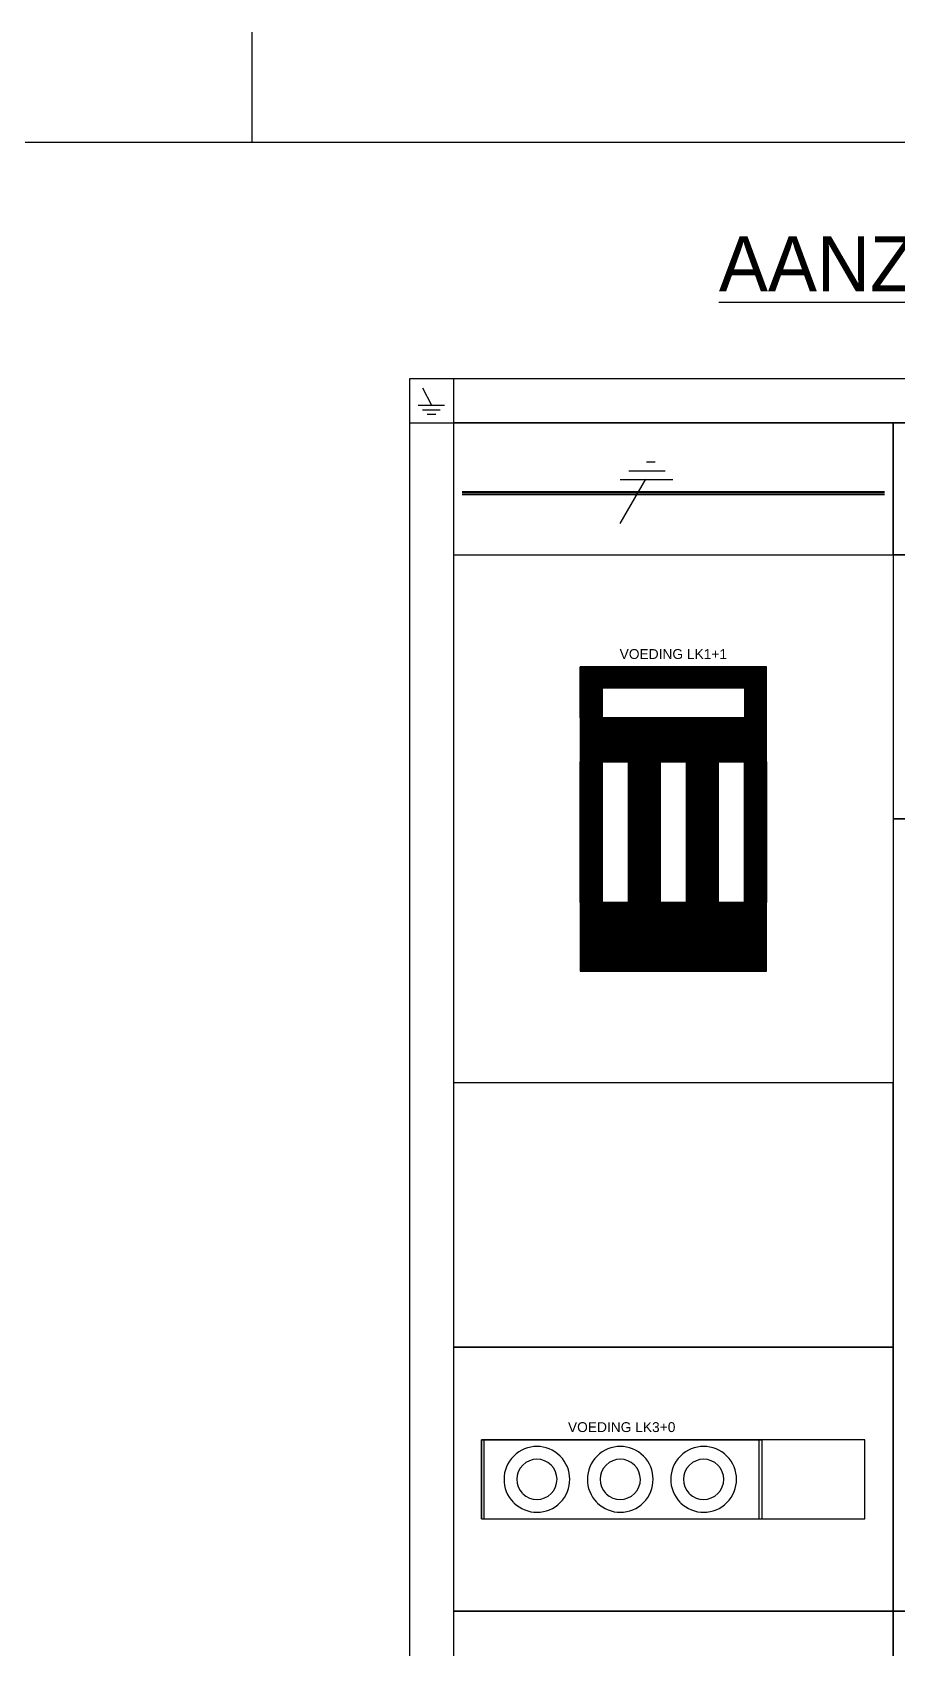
# Model space of a CAD drawing. Header units: millimetres. Extents: x 0 to 420, y 0 to 297.
# Drawn here: x 210 to 288.7, y 150.1 to 297 of the extents above; entities that cross this region are included whole.
import ezdxf
from ezdxf.enums import TextEntityAlignment as Align

# ---------------------------------------------------------------- set-up
doc = ezdxf.new("R2010")
doc.units = ezdxf.units.MM
for name, color, linetype in [('00kad018', 1, 'CONTINUOUS'), ('00kad070', 5, 'CONTINUOUS'), ('BL$2----_KADER', 7, 'CONTINUOUS'), ('KAST AANZICHT', 1, 'CONTINUOUS'), ('Kast-aanzicht', 1, 'CONTINUOUS')]:
    doc.layers.add(name, color=color, linetype=linetype)
doc.styles.add('BURO-050', font='BUROFONT.shx', dxfattribs={"height": 5})
doc.styles.add('NOOTER', font='arial.ttf')

# ---------------------------------------------------------------- blocks, each defined once
blk = doc.blocks.new('a3-windesheim-hor')
at = {"layer": '00kad018', "color": 1}
blk.add_line((230, 287), (230, 297), dxfattribs=at)
at = {"layer": '00kad070', "color": 5}
blk.add_line((410, 287), (20, 287), dxfattribs=at)

msp = doc.modelspace()

# ---------------------------------------------------------------- linework, layer by layer
at = {"layer": 'KAST AANZICHT', "color": 1, "linetype": 'Continuous'}
for p, q in [((372.29, 265.5), (244.29, 265.5)), ((244.29, 265.5), (244.29, 89.5)), ((245.49, 264.7), (246.29, 263.1)), ((248.29, 265.5), (248.29, 89.5)), ((245.09, 263.1), (247.49, 263.1)), ((245.49, 262.7), (247.09, 262.7)), ((245.89, 262.3), (246.69, 262.3)), ((244.29, 261.5), (372.29, 261.5)), ((264.24, 257.15), (267.54, 257.15)), ((265.84, 257.95), (266.64, 257.95)), ((263.44, 252.35), (265.78, 256.38)), ((263.44, 256.35), (268.24, 256.35)), ((287.49, 255.23), (249.09, 255.23)), ((287.49, 255.12), (249.09, 255.12)), ((287.49, 254.96), (249.09, 254.96))]:
    msp.add_line(p, q, dxfattribs=at)
at = {"layer": 'KAST AANZICHT', "linetype": 'Continuous'}
for p, q in [((261.81, 239.34), (259.81, 239.34)), ((261.81, 239.26), (259.81, 239.26)), ((261.81, 239.18), (259.81, 239.18)), ((261.81, 239.1), (259.81, 239.1)), ((261.81, 239.02), (259.81, 239.02)), ((261.81, 238.94), (259.81, 238.94)), ((261.81, 238.86), (259.81, 238.86)), ((261.81, 238.78), (259.81, 238.78)), ((261.81, 238.7), (259.81, 238.7)), ((261.81, 238.62), (259.81, 238.62)), ((261.81, 238.54), (259.81, 238.54)), ((261.81, 238.46), (259.81, 238.46)), ((261.81, 238.38), (259.81, 238.38)), ((261.81, 238.3), (259.81, 238.3)), ((261.81, 238.22), (259.81, 238.22)), ((261.81, 238.14), (259.81, 238.14)), ((261.81, 238.06), (259.81, 238.06)), ((274.77, 239.34), (261.81, 239.34)), ((274.77, 239.26), (261.81, 239.26)), ((274.77, 239.18), (261.81, 239.18)), ((274.77, 239.1), (261.81, 239.1)), ((274.77, 239.02), (261.81, 239.02)), ((274.77, 238.94), (261.81, 238.94)), ((274.77, 238.86), (261.81, 238.86)), ((274.77, 238.78), (261.81, 238.78)), ((274.77, 238.7), (261.81, 238.7)), ((274.77, 238.62), (261.81, 238.62)), ((274.77, 238.54), (261.81, 238.54)), ((274.77, 238.46), (261.81, 238.46)), ((274.77, 238.38), (261.81, 238.38)), ((274.77, 238.3), (261.81, 238.3)), ((274.77, 238.22), (261.81, 238.22)), ((274.77, 238.14), (261.81, 238.14)), ((274.77, 238.06), (261.81, 238.06)), ((274.77, 239.34), (274.77, 237.42)), ((276.77, 239.26), (274.77, 239.26)), ((276.77, 239.18), (274.77, 239.18)), ((276.77, 239.1), (274.77, 239.1)), ((276.77, 239.02), (274.77, 239.02)), ((276.77, 238.94), (274.77, 238.94)), ((276.77, 238.86), (274.77, 238.86)), ((276.77, 238.78), (274.77, 238.78)), ((276.77, 238.7), (274.77, 238.7)), ((276.77, 238.62), (274.77, 238.62)), ((276.77, 238.54), (274.77, 238.54)), ((276.77, 238.46), (274.77, 238.46)), ((276.77, 238.38), (274.77, 238.38)), ((276.77, 238.3), (274.77, 238.3)), ((276.77, 238.22), (274.77, 238.22)), ((276.77, 238.14), (274.77, 238.14)), ((276.77, 238.06), (274.77, 238.06)), ((261.81, 237.98), (259.81, 237.98)), ((261.81, 237.9), (259.81, 237.9)), ((261.81, 237.82), (259.81, 237.82)), ((261.81, 237.74), (259.81, 237.74)), ((261.81, 237.66), (259.81, 237.66)), ((261.81, 237.58), (259.81, 237.58)), ((261.81, 237.5), (259.81, 237.5)), ((261.81, 237.42), (259.81, 237.42)), ((261.81, 237.34), (259.81, 237.34)), ((261.81, 237.26), (259.81, 237.26)), ((261.81, 237.18), (259.81, 237.18)), ((261.81, 237.1), (259.81, 237.1)), ((261.81, 237.02), (259.81, 237.02)), ((261.81, 236.94), (259.81, 236.94)), ((261.81, 236.86), (259.81, 236.86)), ((261.81, 236.78), (259.81, 236.78)), ((261.81, 236.7), (259.81, 236.7)), ((261.81, 236.62), (259.81, 236.62)), ((274.77, 237.98), (261.81, 237.98)), ((274.77, 237.9), (261.81, 237.9)), ((274.77, 237.82), (261.81, 237.82)), ((274.77, 237.74), (261.81, 237.74)), ((274.77, 237.66), (261.81, 237.66)), ((274.77, 237.58), (261.81, 237.58)), ((274.77, 237.5), (261.81, 237.5)), ((276.77, 237.98), (274.77, 237.98)), ((276.77, 237.9), (274.77, 237.9)), ((276.77, 237.82), (274.77, 237.82)), ((276.77, 237.74), (274.77, 237.74)), ((276.77, 237.66), (274.77, 237.66)), ((276.77, 237.58), (274.77, 237.58)), ((276.77, 237.5), (274.77, 237.5)), ((276.77, 237.42), (274.77, 237.42)), ((276.77, 237.34), (274.77, 237.34)), ((276.77, 237.26), (274.77, 237.26)), ((276.77, 237.18), (274.77, 237.18)), ((276.77, 237.1), (274.77, 237.1)), ((276.77, 237.02), (274.77, 237.02)), ((276.77, 236.94), (274.77, 236.94)), ((276.77, 236.86), (274.77, 236.86)), ((276.77, 236.78), (274.77, 236.78)), ((276.77, 236.7), (274.77, 236.7)), ((276.77, 236.62), (274.77, 236.62)), ((276.77, 236.54), (274.77, 236.54)), ((261.81, 236.54), (259.81, 236.54)), ((261.81, 236.46), (259.81, 236.46)), ((261.81, 236.38), (259.81, 236.38)), ((261.81, 236.3), (259.81, 236.3)), ((261.81, 236.22), (259.81, 236.22)), ((261.81, 236.14), (259.81, 236.14)), ((261.81, 236.06), (259.81, 236.06)), ((261.81, 235.98), (259.81, 235.98)), ((261.81, 235.9), (259.81, 235.9)), ((261.81, 235.82), (259.81, 235.82)), ((261.81, 235.74), (259.81, 235.74)), ((261.81, 235.66), (259.81, 235.66)), ((261.81, 235.58), (259.81, 235.58)), ((261.81, 235.5), (259.81, 235.5)), ((261.81, 235.42), (259.81, 235.42)), ((261.81, 235.34), (259.81, 235.34)), ((261.81, 235.26), (259.81, 235.26)), ((261.81, 235.18), (259.81, 235.18)), ((261.81, 235.1), (259.81, 235.1)), ((276.77, 236.46), (274.77, 236.46)), ((276.77, 236.38), (274.77, 236.38)), ((276.77, 236.3), (274.77, 236.3)), ((276.77, 236.22), (274.77, 236.22)), ((276.77, 236.14), (274.77, 236.14)), ((276.77, 236.06), (274.77, 236.06)), ((276.77, 235.98), (274.77, 235.98)), ((276.77, 235.9), (274.77, 235.9)), ((276.77, 235.82), (274.77, 235.82)), ((276.77, 235.74), (274.77, 235.74)), ((276.77, 235.66), (274.77, 235.66)), ((276.77, 235.58), (274.77, 235.58)), ((276.77, 235.5), (274.77, 235.5)), ((276.77, 235.42), (274.77, 235.42)), ((276.77, 235.34), (274.77, 235.34)), ((276.77, 235.26), (274.77, 235.26)), ((276.77, 235.18), (274.77, 235.18)), ((276.77, 235.1), (274.77, 235.1)), ((261.81, 235.02), (259.81, 235.02)), ((261.81, 234.94), (259.81, 234.94)), ((261.81, 234.86), (259.81, 234.86)), ((261.81, 234.78), (259.81, 234.78)), ((276.77, 234.62), (259.81, 234.62)), ((276.77, 234.54), (259.81, 234.54)), ((276.77, 234.46), (259.81, 234.46)), ((276.77, 234.38), (259.81, 234.38)), ((276.77, 234.3), (259.81, 234.3)), ((276.77, 234.22), (259.81, 234.22)), ((276.77, 234.14), (259.81, 234.14)), ((276.77, 234.06), (259.81, 234.06)), ((276.77, 233.98), (259.81, 233.98)), ((276.77, 233.9), (259.81, 233.9)), ((276.77, 233.82), (259.81, 233.82)), ((276.77, 233.74), (259.81, 233.74)), ((276.77, 233.66), (259.81, 233.66)), ((276.77, 235.02), (274.77, 235.02)), ((276.77, 234.94), (274.77, 234.94)), ((276.77, 234.86), (274.77, 234.86)), ((276.77, 234.78), (274.77, 234.78)), ((276.77, 234.7), (274.77, 234.7)), ((276.77, 234.7), (274.77, 234.7)), ((276.77, 230.7), (276.77, 234.7)), ((276.77, 233.58), (259.81, 233.58)), ((276.77, 233.5), (259.81, 233.5)), ((276.77, 233.42), (259.81, 233.42)), ((276.77, 233.34), (259.81, 233.34)), ((276.77, 233.26), (259.81, 233.26)), ((276.77, 233.18), (259.81, 233.18)), ((276.77, 233.1), (259.81, 233.1)), ((276.77, 233.02), (259.81, 233.02)), ((276.77, 232.94), (259.81, 232.94)), ((276.77, 232.86), (259.81, 232.86)), ((276.77, 232.78), (259.81, 232.78)), ((276.77, 232.7), (259.81, 232.7)), ((276.77, 232.62), (259.81, 232.62)), ((276.77, 232.54), (259.81, 232.54)), ((276.77, 232.46), (259.81, 232.46)), ((276.77, 232.38), (259.81, 232.38)), ((276.77, 232.3), (259.81, 232.3)), ((276.77, 232.22), (259.81, 232.22)), ((276.77, 232.14), (259.81, 232.14)), ((276.77, 232.06), (259.81, 232.06)), ((276.77, 231.98), (259.81, 231.98)), ((276.77, 231.9), (259.81, 231.9)), ((276.77, 231.82), (259.81, 231.82)), ((276.77, 231.74), (259.81, 231.74)), ((276.77, 231.66), (259.81, 231.66)), ((276.77, 231.58), (259.81, 231.58)), ((276.77, 231.5), (259.81, 231.5)), ((276.77, 231.42), (259.81, 231.42)), ((276.77, 231.34), (259.81, 231.34)), ((276.77, 231.26), (259.81, 231.26)), ((276.77, 231.18), (259.81, 231.18)), ((276.77, 231.1), (259.81, 231.1)), ((276.77, 231.02), (259.81, 231.02)), ((276.77, 230.94), (259.81, 230.94)), ((276.77, 230.86), (259.81, 230.86)), ((276.77, 230.78), (259.81, 230.78)), ((276.77, 230.7), (259.81, 230.7)), ((261.81, 230.7), (259.81, 230.7)), ((261.81, 217.9), (261.81, 230.7)), ((267.09, 230.7), (264.21, 230.7)), ((264.21, 230.7), (267.09, 230.7)), ((267.09, 217.9), (267.09, 230.7)), ((267.09, 230.7), (276.77, 230.7)), ((269.49, 230.7), (269.49, 217.9)), ((272.37, 230.7), (269.49, 230.7)), ((274.77, 230.7), (274.77, 217.9)), ((276.77, 230.7), (274.77, 230.7)), ((261.81, 230.62), (259.81, 230.62)), ((261.81, 230.54), (259.81, 230.54)), ((261.81, 230.46), (259.81, 230.46)), ((261.81, 230.38), (259.81, 230.38)), ((261.81, 230.3), (259.81, 230.3)), ((261.81, 230.22), (259.81, 230.22)), ((261.81, 230.14), (259.81, 230.14)), ((261.81, 230.06), (259.81, 230.06)), ((261.81, 229.98), (259.81, 229.98)), ((261.81, 229.9), (259.81, 229.9)), ((261.81, 229.82), (259.81, 229.82)), ((261.81, 229.74), (259.81, 229.74)), ((261.81, 229.66), (259.81, 229.66)), ((261.81, 229.58), (259.81, 229.58)), ((261.81, 229.5), (259.81, 229.5)), ((261.81, 229.42), (259.81, 229.42)), ((261.81, 229.34), (259.81, 229.34)), ((261.81, 229.26), (259.81, 229.26)), ((267.09, 230.62), (264.21, 230.62)), ((267.09, 230.54), (264.21, 230.54)), ((267.09, 230.46), (264.21, 230.46)), ((267.09, 230.38), (264.21, 230.38)), ((267.09, 230.3), (264.21, 230.3)), ((267.09, 230.22), (264.21, 230.22)), ((267.09, 230.14), (264.21, 230.14)), ((267.09, 230.06), (264.21, 230.06)), ((267.09, 229.98), (264.21, 229.98)), ((267.09, 229.9), (264.21, 229.9)), ((267.09, 229.82), (264.21, 229.82)), ((267.09, 229.74), (264.21, 229.74)), ((267.09, 229.66), (264.21, 229.66)), ((267.09, 229.58), (264.21, 229.58)), ((267.09, 229.5), (264.21, 229.5)), ((267.09, 229.42), (264.21, 229.42)), ((267.09, 229.34), (264.21, 229.34)), ((267.09, 229.26), (264.21, 229.26)), ((272.37, 230.62), (269.49, 230.62)), ((272.37, 230.54), (269.49, 230.54)), ((272.37, 230.46), (269.49, 230.46)), ((272.37, 230.38), (269.49, 230.38)), ((272.37, 230.3), (269.49, 230.3)), ((272.37, 230.22), (269.49, 230.22)), ((272.37, 230.14), (269.49, 230.14)), ((272.37, 230.06), (269.49, 230.06)), ((272.37, 229.98), (269.49, 229.98)), ((272.37, 229.9), (269.49, 229.9)), ((272.37, 229.82), (269.49, 229.82)), ((272.37, 229.74), (269.49, 229.74)), ((272.37, 229.66), (269.49, 229.66)), ((272.37, 229.58), (269.49, 229.58)), ((272.37, 229.5), (269.49, 229.5)), ((272.37, 229.42), (269.49, 229.42)), ((272.37, 229.34), (269.49, 229.34)), ((272.37, 229.26), (269.49, 229.26)), ((276.77, 230.62), (274.77, 230.62)), ((276.77, 230.54), (274.77, 230.54)), ((276.77, 230.46), (274.77, 230.46)), ((276.77, 230.38), (274.77, 230.38)), ((276.77, 230.3), (274.77, 230.3)), ((276.77, 230.22), (274.77, 230.22)), ((276.77, 230.14), (274.77, 230.14)), ((276.77, 230.06), (274.77, 230.06)), ((276.77, 229.98), (274.77, 229.98)), ((276.77, 229.9), (274.77, 229.9)), ((276.77, 229.82), (274.77, 229.82)), ((276.77, 229.74), (274.77, 229.74)), ((276.77, 229.66), (274.77, 229.66)), ((276.77, 229.58), (274.77, 229.58)), ((276.77, 229.5), (274.77, 229.5)), ((276.77, 229.42), (274.77, 229.42)), ((276.77, 229.34), (274.77, 229.34)), ((276.77, 229.26), (274.77, 229.26)), ((261.81, 229.18), (259.81, 229.18)), ((261.81, 229.1), (259.81, 229.1)), ((261.81, 229.02), (259.81, 229.02)), ((261.81, 228.94), (259.81, 228.94)), ((261.81, 228.86), (259.81, 228.86)), ((261.81, 228.78), (259.81, 228.78)), ((261.81, 228.7), (259.81, 228.7)), ((261.81, 228.62), (259.81, 228.62)), ((261.81, 228.54), (259.81, 228.54)), ((261.81, 228.46), (259.81, 228.46)), ((261.81, 228.38), (259.81, 228.38)), ((261.81, 228.3), (259.81, 228.3)), ((261.81, 228.22), (259.81, 228.22)), ((261.81, 228.14), (259.81, 228.14)), ((261.81, 228.06), (259.81, 228.06)), ((261.81, 227.98), (259.81, 227.98)), ((261.81, 227.9), (259.81, 227.9)), ((261.81, 227.82), (259.81, 227.82)), ((261.81, 227.74), (259.81, 227.74)), ((267.09, 229.18), (264.21, 229.18)), ((267.09, 229.1), (264.21, 229.1)), ((267.09, 229.02), (264.21, 229.02)), ((267.09, 228.94), (264.21, 228.94)), ((267.09, 228.86), (264.21, 228.86)), ((267.09, 228.78), (264.21, 228.78)), ((267.09, 228.7), (264.21, 228.7)), ((267.09, 228.62), (264.21, 228.62)), ((267.09, 228.54), (264.21, 228.54)), ((267.09, 228.46), (264.21, 228.46)), ((267.09, 228.38), (264.21, 228.38)), ((267.09, 228.3), (264.21, 228.3)), ((267.09, 228.22), (264.21, 228.22)), ((267.09, 228.14), (264.21, 228.14)), ((267.09, 228.06), (264.21, 228.06)), ((267.09, 227.98), (264.21, 227.98)), ((267.09, 227.9), (264.21, 227.9)), ((267.09, 227.82), (264.21, 227.82)), ((267.09, 227.74), (264.21, 227.74)), ((272.37, 229.18), (269.49, 229.18)), ((272.37, 229.1), (269.49, 229.1)), ((272.37, 229.02), (269.49, 229.02)), ((272.37, 228.94), (269.49, 228.94)), ((272.37, 228.86), (269.49, 228.86)), ((272.37, 228.78), (269.49, 228.78)), ((272.37, 228.7), (269.49, 228.7)), ((272.37, 228.62), (269.49, 228.62)), ((272.37, 228.54), (269.49, 228.54)), ((272.37, 228.46), (269.49, 228.46)), ((272.37, 228.38), (269.49, 228.38)), ((272.37, 228.3), (269.49, 228.3)), ((272.37, 228.22), (269.49, 228.22)), ((272.37, 228.14), (269.49, 228.14)), ((272.37, 228.06), (269.49, 228.06)), ((272.37, 227.98), (269.49, 227.98)), ((272.37, 227.9), (269.49, 227.9)), ((272.37, 227.82), (269.49, 227.82)), ((272.37, 227.74), (269.49, 227.74)), ((276.77, 229.18), (274.77, 229.18)), ((276.77, 229.1), (274.77, 229.1)), ((276.77, 229.02), (274.77, 229.02)), ((276.77, 228.94), (274.77, 228.94)), ((276.77, 228.86), (274.77, 228.86)), ((276.77, 228.78), (274.77, 228.78)), ((276.77, 228.7), (274.77, 228.7)), ((276.77, 228.62), (274.77, 228.62)), ((276.77, 228.54), (274.77, 228.54)), ((276.77, 228.46), (274.77, 228.46)), ((276.77, 228.38), (274.77, 228.38)), ((276.77, 228.3), (274.77, 228.3)), ((276.77, 228.22), (274.77, 228.22)), ((276.77, 228.14), (274.77, 228.14)), ((276.77, 228.06), (274.77, 228.06)), ((276.77, 227.98), (274.77, 227.98)), ((276.77, 227.9), (274.77, 227.9)), ((276.77, 227.82), (274.77, 227.82)), ((276.77, 227.74), (274.77, 227.74)), ((261.81, 227.66), (259.81, 227.66)), ((261.81, 227.58), (259.81, 227.58)), ((261.81, 227.5), (259.81, 227.5)), ((261.81, 227.42), (259.81, 227.42)), ((261.81, 227.34), (259.81, 227.34)), ((261.81, 227.26), (259.81, 227.26)), ((261.81, 227.18), (259.81, 227.18)), ((261.81, 227.1), (259.81, 227.1)), ((261.81, 227.02), (259.81, 227.02)), ((261.81, 226.94), (259.81, 226.94)), ((261.81, 226.86), (259.81, 226.86)), ((261.81, 226.78), (259.81, 226.78)), ((261.81, 226.7), (259.81, 226.7)), ((261.81, 226.62), (259.81, 226.62)), ((261.81, 226.54), (259.81, 226.54)), ((261.81, 226.46), (259.81, 226.46)), ((261.81, 226.38), (259.81, 226.38)), ((261.81, 226.3), (259.81, 226.3)), ((267.09, 227.66), (264.21, 227.66)), ((267.09, 227.58), (264.21, 227.58)), ((267.09, 227.5), (264.21, 227.5)), ((267.09, 227.42), (264.21, 227.42)), ((267.09, 227.34), (264.21, 227.34)), ((267.09, 227.26), (264.21, 227.26)), ((267.09, 227.18), (264.21, 227.18)), ((267.09, 227.1), (264.21, 227.1)), ((267.09, 227.02), (264.21, 227.02)), ((267.09, 226.94), (264.21, 226.94)), ((267.09, 226.86), (264.21, 226.86)), ((267.09, 226.78), (264.21, 226.78)), ((267.09, 226.7), (264.21, 226.7)), ((267.09, 226.62), (264.21, 226.62)), ((267.09, 226.54), (264.21, 226.54)), ((267.09, 226.46), (264.21, 226.46)), ((267.09, 226.38), (264.21, 226.38)), ((267.09, 226.3), (264.21, 226.3)), ((272.37, 227.66), (269.49, 227.66)), ((272.37, 227.58), (269.49, 227.58)), ((272.37, 227.5), (269.49, 227.5)), ((272.37, 227.42), (269.49, 227.42)), ((272.37, 227.34), (269.49, 227.34)), ((272.37, 227.26), (269.49, 227.26)), ((272.37, 227.18), (269.49, 227.18)), ((272.37, 227.1), (269.49, 227.1)), ((272.37, 227.02), (269.49, 227.02)), ((272.37, 226.94), (269.49, 226.94)), ((272.37, 226.86), (269.49, 226.86)), ((272.37, 226.78), (269.49, 226.78)), ((272.37, 226.7), (269.49, 226.7)), ((272.37, 226.62), (269.49, 226.62)), ((272.37, 226.54), (269.49, 226.54)), ((272.37, 226.46), (269.49, 226.46)), ((272.37, 226.38), (269.49, 226.38)), ((272.37, 226.3), (269.49, 226.3)), ((276.77, 227.66), (274.77, 227.66)), ((276.77, 227.58), (274.77, 227.58)), ((276.77, 227.5), (274.77, 227.5)), ((276.77, 227.42), (274.77, 227.42)), ((276.77, 227.34), (274.77, 227.34)), ((276.77, 227.26), (274.77, 227.26)), ((276.77, 227.18), (274.77, 227.18)), ((276.77, 227.1), (274.77, 227.1)), ((276.77, 227.02), (274.77, 227.02)), ((276.77, 226.94), (274.77, 226.94)), ((276.77, 226.86), (274.77, 226.86)), ((276.77, 226.78), (274.77, 226.78)), ((276.77, 226.7), (274.77, 226.7)), ((276.77, 226.62), (274.77, 226.62)), ((276.77, 226.54), (274.77, 226.54)), ((276.77, 226.46), (274.77, 226.46)), ((276.77, 226.38), (274.77, 226.38)), ((276.77, 226.3), (274.77, 226.3)), ((261.81, 226.22), (259.81, 226.22)), ((261.81, 226.14), (259.81, 226.14)), ((261.81, 226.06), (259.81, 226.06)), ((261.81, 225.98), (259.81, 225.98)), ((261.81, 225.9), (259.81, 225.9)), ((261.81, 225.82), (259.81, 225.82)), ((261.81, 225.74), (259.81, 225.74)), ((261.81, 225.66), (259.81, 225.66)), ((261.81, 225.58), (259.81, 225.58)), ((261.81, 225.5), (259.81, 225.5)), ((261.81, 225.42), (259.81, 225.42)), ((261.81, 225.34), (259.81, 225.34)), ((261.81, 225.26), (259.81, 225.26)), ((261.81, 225.18), (259.81, 225.18)), ((261.81, 225.1), (259.81, 225.1)), ((261.81, 225.02), (259.81, 225.02)), ((261.81, 224.94), (259.81, 224.94)), ((261.81, 224.86), (259.81, 224.86)), ((267.09, 226.22), (264.21, 226.22)), ((267.09, 226.14), (264.21, 226.14)), ((267.09, 226.06), (264.21, 226.06)), ((267.09, 225.98), (264.21, 225.98)), ((267.09, 225.9), (264.21, 225.9)), ((267.09, 225.82), (264.21, 225.82)), ((267.09, 225.74), (264.21, 225.74)), ((267.09, 225.66), (264.21, 225.66)), ((267.09, 225.58), (264.21, 225.58)), ((267.09, 225.5), (264.21, 225.5)), ((267.09, 225.42), (264.21, 225.42)), ((267.09, 225.34), (264.21, 225.34)), ((267.09, 225.26), (264.21, 225.26)), ((267.09, 225.18), (264.21, 225.18)), ((267.09, 225.1), (264.21, 225.1)), ((267.09, 225.02), (264.21, 225.02)), ((267.09, 224.94), (264.21, 224.94)), ((267.09, 224.86), (264.21, 224.86)), ((272.37, 226.22), (269.49, 226.22)), ((272.37, 226.14), (269.49, 226.14)), ((272.37, 226.06), (269.49, 226.06)), ((272.37, 225.98), (269.49, 225.98)), ((272.37, 225.9), (269.49, 225.9)), ((272.37, 225.82), (269.49, 225.82)), ((272.37, 225.74), (269.49, 225.74)), ((272.37, 225.66), (269.49, 225.66)), ((272.37, 225.58), (269.49, 225.58)), ((272.37, 225.5), (269.49, 225.5)), ((272.37, 225.42), (269.49, 225.42)), ((272.37, 225.34), (269.49, 225.34)), ((272.37, 225.26), (269.49, 225.26)), ((272.37, 225.18), (269.49, 225.18)), ((272.37, 225.1), (269.49, 225.1)), ((272.37, 225.02), (269.49, 225.02)), ((272.37, 224.94), (269.49, 224.94)), ((272.37, 224.86), (269.49, 224.86)), ((276.77, 226.22), (274.77, 226.22)), ((276.77, 226.14), (274.77, 226.14)), ((276.77, 226.06), (274.77, 226.06)), ((276.77, 225.98), (274.77, 225.98)), ((276.77, 225.9), (274.77, 225.9)), ((276.77, 225.82), (274.77, 225.82)), ((276.77, 225.74), (274.77, 225.74)), ((276.77, 225.66), (274.77, 225.66)), ((276.77, 225.58), (274.77, 225.58)), ((276.77, 225.5), (274.77, 225.5)), ((276.77, 225.42), (274.77, 225.42)), ((276.77, 225.34), (274.77, 225.34)), ((276.77, 225.26), (274.77, 225.26)), ((276.77, 225.18), (274.77, 225.18)), ((276.77, 225.1), (274.77, 225.1)), ((276.77, 225.02), (274.77, 225.02)), ((276.77, 224.94), (274.77, 224.94)), ((276.77, 224.86), (274.77, 224.86)), ((261.81, 224.78), (259.81, 224.78)), ((261.81, 224.7), (259.81, 224.7)), ((261.81, 224.62), (259.81, 224.62)), ((261.81, 224.54), (259.81, 224.54)), ((261.81, 224.46), (259.81, 224.46)), ((261.81, 224.38), (259.81, 224.38)), ((261.81, 224.3), (259.81, 224.3)), ((261.81, 224.22), (259.81, 224.22)), ((261.81, 224.14), (259.81, 224.14)), ((261.81, 224.06), (259.81, 224.06)), ((261.81, 223.98), (259.81, 223.98)), ((261.81, 223.9), (259.81, 223.9)), ((261.81, 223.82), (259.81, 223.82)), ((261.81, 223.74), (259.81, 223.74)), ((261.81, 223.66), (259.81, 223.66)), ((261.81, 223.58), (259.81, 223.58)), ((261.81, 223.5), (259.81, 223.5)), ((261.81, 223.42), (259.81, 223.42)), ((261.81, 223.34), (259.81, 223.34)), ((267.09, 224.78), (264.21, 224.78)), ((267.09, 224.7), (264.21, 224.7)), ((267.09, 224.62), (264.21, 224.62)), ((267.09, 224.54), (264.21, 224.54)), ((267.09, 224.46), (264.21, 224.46)), ((267.09, 224.38), (264.21, 224.38)), ((267.09, 224.3), (264.21, 224.3)), ((267.09, 224.22), (264.21, 224.22)), ((267.09, 224.14), (264.21, 224.14)), ((267.09, 224.06), (264.21, 224.06)), ((267.09, 223.98), (264.21, 223.98)), ((267.09, 223.9), (264.21, 223.9)), ((267.09, 223.82), (264.21, 223.82)), ((267.09, 223.74), (264.21, 223.74)), ((267.09, 223.66), (264.21, 223.66)), ((267.09, 223.58), (264.21, 223.58)), ((267.09, 223.5), (264.21, 223.5)), ((267.09, 223.42), (264.21, 223.42)), ((267.09, 223.34), (264.21, 223.34)), ((272.37, 224.78), (269.49, 224.78)), ((272.37, 224.7), (269.49, 224.7)), ((272.37, 224.62), (269.49, 224.62)), ((272.37, 224.54), (269.49, 224.54)), ((272.37, 224.46), (269.49, 224.46)), ((272.37, 224.38), (269.49, 224.38)), ((272.37, 224.3), (269.49, 224.3)), ((272.37, 224.22), (269.49, 224.22)), ((272.37, 224.14), (269.49, 224.14)), ((272.37, 224.06), (269.49, 224.06)), ((272.37, 223.98), (269.49, 223.98)), ((272.37, 223.9), (269.49, 223.9)), ((272.37, 223.82), (269.49, 223.82)), ((272.37, 223.74), (269.49, 223.74)), ((272.37, 223.66), (269.49, 223.66)), ((272.37, 223.58), (269.49, 223.58)), ((272.37, 223.5), (269.49, 223.5)), ((272.37, 223.42), (269.49, 223.42)), ((272.37, 223.34), (269.49, 223.34)), ((276.77, 224.78), (274.77, 224.78)), ((276.77, 224.7), (274.77, 224.7)), ((276.77, 224.62), (274.77, 224.62)), ((276.77, 224.54), (274.77, 224.54)), ((276.77, 224.46), (274.77, 224.46)), ((276.77, 224.38), (274.77, 224.38)), ((276.77, 224.3), (274.77, 224.3)), ((276.77, 224.22), (274.77, 224.22)), ((276.77, 224.14), (274.77, 224.14)), ((276.77, 224.06), (274.77, 224.06)), ((276.77, 223.98), (274.77, 223.98)), ((276.77, 223.9), (274.77, 223.9)), ((276.77, 223.82), (274.77, 223.82)), ((276.77, 223.74), (274.77, 223.74)), ((276.77, 223.66), (274.77, 223.66)), ((276.77, 223.58), (274.77, 223.58)), ((276.77, 223.5), (274.77, 223.5)), ((276.77, 223.42), (274.77, 223.42)), ((276.77, 223.34), (274.77, 223.34)), ((261.81, 223.26), (259.81, 223.26)), ((261.81, 223.18), (259.81, 223.18)), ((261.81, 223.1), (259.81, 223.1)), ((261.81, 223.02), (259.81, 223.02)), ((261.81, 222.94), (259.81, 222.94)), ((261.81, 222.86), (259.81, 222.86)), ((261.81, 222.78), (259.81, 222.78)), ((261.81, 222.7), (259.81, 222.7)), ((261.81, 222.62), (259.81, 222.62)), ((261.81, 222.54), (259.81, 222.54)), ((261.81, 222.46), (259.81, 222.46)), ((261.81, 222.38), (259.81, 222.38)), ((261.81, 222.3), (259.81, 222.3)), ((261.81, 222.22), (259.81, 222.22)), ((261.81, 222.14), (259.81, 222.14)), ((261.81, 222.06), (259.81, 222.06)), ((261.81, 221.98), (259.81, 221.98)), ((261.81, 221.9), (259.81, 221.9)), ((267.09, 223.26), (264.21, 223.26)), ((267.09, 223.18), (264.21, 223.18)), ((267.09, 223.1), (264.21, 223.1)), ((267.09, 223.02), (264.21, 223.02)), ((267.09, 222.94), (264.21, 222.94)), ((267.09, 222.86), (264.21, 222.86)), ((267.09, 222.78), (264.21, 222.78)), ((267.09, 222.7), (264.21, 222.7)), ((267.09, 222.62), (264.21, 222.62)), ((267.09, 222.54), (264.21, 222.54)), ((267.09, 222.46), (264.21, 222.46)), ((267.09, 222.38), (264.21, 222.38)), ((267.09, 222.3), (264.21, 222.3)), ((267.09, 222.22), (264.21, 222.22)), ((267.09, 222.14), (264.21, 222.14)), ((267.09, 222.06), (264.21, 222.06)), ((267.09, 221.98), (264.21, 221.98)), ((267.09, 221.9), (264.21, 221.9)), ((272.37, 223.26), (269.49, 223.26)), ((272.37, 223.18), (269.49, 223.18)), ((272.37, 223.1), (269.49, 223.1)), ((272.37, 223.02), (269.49, 223.02)), ((272.37, 222.94), (269.49, 222.94)), ((272.37, 222.86), (269.49, 222.86)), ((272.37, 222.78), (269.49, 222.78)), ((272.37, 222.7), (269.49, 222.7)), ((272.37, 222.62), (269.49, 222.62)), ((272.37, 222.54), (269.49, 222.54)), ((272.37, 222.46), (269.49, 222.46)), ((272.37, 222.38), (269.49, 222.38)), ((272.37, 222.3), (269.49, 222.3)), ((272.37, 222.22), (269.49, 222.22)), ((272.37, 222.14), (269.49, 222.14)), ((272.37, 222.06), (269.49, 222.06)), ((272.37, 221.98), (269.49, 221.98)), ((272.37, 221.9), (269.49, 221.9)), ((276.77, 223.26), (274.77, 223.26)), ((276.77, 223.18), (274.77, 223.18)), ((276.77, 223.1), (274.77, 223.1)), ((276.77, 223.02), (274.77, 223.02)), ((276.77, 222.94), (274.77, 222.94)), ((276.77, 222.86), (274.77, 222.86)), ((276.77, 222.78), (274.77, 222.78)), ((276.77, 222.7), (274.77, 222.7)), ((276.77, 222.62), (274.77, 222.62)), ((276.77, 222.54), (274.77, 222.54)), ((276.77, 222.46), (274.77, 222.46)), ((276.77, 222.38), (274.77, 222.38)), ((276.77, 222.3), (274.77, 222.3)), ((276.77, 222.22), (274.77, 222.22)), ((276.77, 222.14), (274.77, 222.14)), ((276.77, 222.06), (274.77, 222.06)), ((276.77, 221.98), (274.77, 221.98)), ((276.77, 221.9), (274.77, 221.9)), ((261.81, 221.82), (259.81, 221.82)), ((261.81, 221.74), (259.81, 221.74)), ((261.81, 221.66), (259.81, 221.66)), ((261.81, 221.58), (259.81, 221.58)), ((261.81, 221.5), (259.81, 221.5)), ((261.81, 221.42), (259.81, 221.42)), ((261.81, 221.34), (259.81, 221.34)), ((261.81, 221.26), (259.81, 221.26)), ((261.81, 221.18), (259.81, 221.18)), ((261.81, 221.1), (259.81, 221.1)), ((261.81, 221.02), (259.81, 221.02)), ((261.81, 220.94), (259.81, 220.94)), ((261.81, 220.86), (259.81, 220.86)), ((261.81, 220.78), (259.81, 220.78)), ((261.81, 220.7), (259.81, 220.7)), ((261.81, 220.62), (259.81, 220.62)), ((261.81, 220.54), (259.81, 220.54)), ((261.81, 220.46), (259.81, 220.46)), ((261.81, 220.38), (259.81, 220.38)), ((267.09, 221.82), (264.21, 221.82)), ((267.09, 221.74), (264.21, 221.74)), ((267.09, 221.66), (264.21, 221.66)), ((267.09, 221.58), (264.21, 221.58)), ((267.09, 221.5), (264.21, 221.5)), ((267.09, 221.42), (264.21, 221.42)), ((267.09, 221.34), (264.21, 221.34)), ((267.09, 221.26), (264.21, 221.26)), ((267.09, 221.18), (264.21, 221.18)), ((267.09, 221.1), (264.21, 221.1)), ((267.09, 221.02), (264.21, 221.02)), ((267.09, 220.94), (264.21, 220.94)), ((267.09, 220.86), (264.21, 220.86)), ((267.09, 220.78), (264.21, 220.78)), ((267.09, 220.7), (264.21, 220.7)), ((267.09, 220.62), (264.21, 220.62)), ((267.09, 220.54), (264.21, 220.54)), ((267.09, 220.46), (264.21, 220.46)), ((267.09, 220.38), (264.21, 220.38)), ((272.37, 221.82), (269.49, 221.82)), ((272.37, 221.74), (269.49, 221.74)), ((272.37, 221.66), (269.49, 221.66)), ((272.37, 221.58), (269.49, 221.58)), ((272.37, 221.5), (269.49, 221.5)), ((272.37, 221.42), (269.49, 221.42)), ((272.37, 221.34), (269.49, 221.34)), ((272.37, 221.26), (269.49, 221.26)), ((272.37, 221.18), (269.49, 221.18)), ((272.37, 221.1), (269.49, 221.1)), ((272.37, 221.02), (269.49, 221.02)), ((272.37, 220.94), (269.49, 220.94)), ((272.37, 220.86), (269.49, 220.86)), ((272.37, 220.78), (269.49, 220.78)), ((272.37, 220.7), (269.49, 220.7)), ((272.37, 220.62), (269.49, 220.62)), ((272.37, 220.54), (269.49, 220.54)), ((272.37, 220.46), (269.49, 220.46)), ((272.37, 220.38), (269.49, 220.38)), ((276.77, 221.82), (274.77, 221.82)), ((276.77, 221.74), (274.77, 221.74)), ((276.77, 221.66), (274.77, 221.66)), ((276.77, 221.58), (274.77, 221.58)), ((276.77, 221.5), (274.77, 221.5)), ((276.77, 221.42), (274.77, 221.42)), ((276.77, 221.34), (274.77, 221.34)), ((276.77, 221.26), (274.77, 221.26)), ((276.77, 221.18), (274.77, 221.18)), ((276.77, 221.1), (274.77, 221.1)), ((276.77, 221.02), (274.77, 221.02)), ((276.77, 220.94), (274.77, 220.94)), ((276.77, 220.86), (274.77, 220.86)), ((276.77, 220.78), (274.77, 220.78)), ((276.77, 220.7), (274.77, 220.7)), ((276.77, 220.62), (274.77, 220.62)), ((276.77, 220.54), (274.77, 220.54)), ((276.77, 220.46), (274.77, 220.46)), ((276.77, 220.38), (274.77, 220.38)), ((261.81, 220.3), (259.81, 220.3)), ((261.81, 220.22), (259.81, 220.22)), ((261.81, 220.14), (259.81, 220.14)), ((261.81, 220.06), (259.81, 220.06)), ((261.81, 219.98), (259.81, 219.98)), ((261.81, 219.9), (259.81, 219.9)), ((261.81, 219.82), (259.81, 219.82)), ((261.81, 219.74), (259.81, 219.74)), ((261.81, 219.66), (259.81, 219.66)), ((261.81, 219.58), (259.81, 219.58)), ((261.81, 219.5), (259.81, 219.5)), ((261.81, 219.42), (259.81, 219.42)), ((261.81, 219.34), (259.81, 219.34)), ((261.81, 219.26), (259.81, 219.26)), ((261.81, 219.18), (259.81, 219.18)), ((261.81, 219.1), (259.81, 219.1)), ((261.81, 219.02), (259.81, 219.02)), ((261.81, 218.94), (259.81, 218.94)), ((267.09, 220.3), (264.21, 220.3)), ((267.09, 220.22), (264.21, 220.22)), ((267.09, 220.14), (264.21, 220.14)), ((267.09, 220.06), (264.21, 220.06)), ((267.09, 219.98), (264.21, 219.98)), ((267.09, 219.9), (264.21, 219.9)), ((267.09, 219.82), (264.21, 219.82)), ((267.09, 219.74), (264.21, 219.74)), ((267.09, 219.66), (264.21, 219.66)), ((267.09, 219.58), (264.21, 219.58)), ((267.09, 219.5), (264.21, 219.5)), ((267.09, 219.42), (264.21, 219.42)), ((267.09, 219.34), (264.21, 219.34)), ((267.09, 219.26), (264.21, 219.26)), ((267.09, 219.18), (264.21, 219.18)), ((267.09, 219.1), (264.21, 219.1)), ((267.09, 219.02), (264.21, 219.02)), ((267.09, 218.94), (264.21, 218.94)), ((272.37, 220.3), (269.49, 220.3)), ((272.37, 220.22), (269.49, 220.22)), ((272.37, 220.14), (269.49, 220.14)), ((272.37, 220.06), (269.49, 220.06)), ((272.37, 219.98), (269.49, 219.98)), ((272.37, 219.9), (269.49, 219.9)), ((272.37, 219.82), (269.49, 219.82)), ((272.37, 219.74), (269.49, 219.74)), ((272.37, 219.66), (269.49, 219.66)), ((272.37, 219.58), (269.49, 219.58)), ((272.37, 219.5), (269.49, 219.5)), ((272.37, 219.42), (269.49, 219.42)), ((272.37, 219.34), (269.49, 219.34)), ((272.37, 219.26), (269.49, 219.26)), ((272.37, 219.18), (269.49, 219.18)), ((272.37, 219.1), (269.49, 219.1)), ((272.37, 219.02), (269.49, 219.02)), ((272.37, 218.94), (269.49, 218.94)), ((276.77, 220.3), (274.77, 220.3)), ((276.77, 220.22), (274.77, 220.22)), ((276.77, 220.14), (274.77, 220.14)), ((276.77, 220.06), (274.77, 220.06)), ((276.77, 219.98), (274.77, 219.98)), ((276.77, 219.9), (274.77, 219.9)), ((276.77, 219.82), (274.77, 219.82)), ((276.77, 219.74), (274.77, 219.74)), ((276.77, 219.66), (274.77, 219.66)), ((276.77, 219.58), (274.77, 219.58)), ((276.77, 219.5), (274.77, 219.5)), ((276.77, 219.42), (274.77, 219.42)), ((276.77, 219.34), (274.77, 219.34)), ((276.77, 219.26), (274.77, 219.26)), ((276.77, 219.18), (274.77, 219.18)), ((276.77, 219.1), (274.77, 219.1)), ((276.77, 219.02), (274.77, 219.02)), ((276.77, 218.94), (274.77, 218.94)), ((261.81, 218.86), (259.81, 218.86)), ((261.81, 218.78), (259.81, 218.78)), ((261.81, 218.7), (259.81, 218.7)), ((261.81, 218.62), (259.81, 218.62)), ((261.81, 218.54), (259.81, 218.54)), ((261.81, 218.46), (259.81, 218.46)), ((261.81, 218.38), (259.81, 218.38)), ((261.81, 218.3), (259.81, 218.3)), ((261.81, 218.22), (259.81, 218.22)), ((261.81, 218.14), (259.81, 218.14)), ((261.81, 218.06), (259.81, 218.06)), ((261.81, 217.98), (259.81, 217.98)), ((261.81, 217.9), (259.81, 217.9)), ((276.77, 217.82), (259.81, 217.82)), ((276.77, 217.74), (259.81, 217.74)), ((276.77, 217.66), (259.81, 217.66)), ((276.77, 217.58), (259.81, 217.58)), ((276.77, 217.5), (259.81, 217.5)), ((267.09, 218.86), (264.21, 218.86)), ((267.09, 218.78), (264.21, 218.78)), ((267.09, 218.7), (264.21, 218.7)), ((267.09, 218.62), (264.21, 218.62)), ((267.09, 218.54), (264.21, 218.54)), ((267.09, 218.46), (264.21, 218.46)), ((267.09, 218.38), (264.21, 218.38)), ((267.09, 218.3), (264.21, 218.3)), ((267.09, 218.22), (264.21, 218.22)), ((267.09, 218.14), (264.21, 218.14)), ((267.09, 218.06), (264.21, 218.06)), ((267.09, 217.98), (264.21, 217.98)), ((267.09, 217.9), (264.21, 217.9)), ((272.37, 218.86), (269.49, 218.86)), ((272.37, 218.78), (269.49, 218.78)), ((272.37, 218.7), (269.49, 218.7)), ((272.37, 218.62), (269.49, 218.62)), ((272.37, 218.54), (269.49, 218.54)), ((272.37, 218.46), (269.49, 218.46)), ((272.37, 218.38), (269.49, 218.38)), ((272.37, 218.3), (269.49, 218.3)), ((272.37, 218.22), (269.49, 218.22)), ((272.37, 218.14), (269.49, 218.14)), ((272.37, 218.06), (269.49, 218.06)), ((272.37, 217.98), (269.49, 217.98)), ((272.37, 217.9), (269.49, 217.9)), ((276.77, 218.86), (274.77, 218.86)), ((276.77, 218.78), (274.77, 218.78)), ((276.77, 218.7), (274.77, 218.7)), ((276.77, 218.62), (274.77, 218.62)), ((276.77, 218.54), (274.77, 218.54)), ((276.77, 218.46), (274.77, 218.46)), ((276.77, 218.38), (274.77, 218.38)), ((276.77, 218.3), (274.77, 218.3)), ((276.77, 218.22), (274.77, 218.22)), ((276.77, 218.14), (274.77, 218.14)), ((276.77, 218.06), (274.77, 218.06)), ((276.77, 217.98), (274.77, 217.98)), ((276.77, 217.9), (274.77, 217.9)), ((276.77, 217.9), (274.77, 217.9)), ((276.77, 211.66), (276.77, 217.9)), ((276.77, 217.42), (259.81, 217.42)), ((276.77, 217.34), (259.81, 217.34)), ((276.77, 217.26), (259.81, 217.26)), ((276.77, 217.18), (259.81, 217.18)), ((276.77, 217.1), (259.81, 217.1)), ((276.77, 217.02), (259.81, 217.02)), ((276.77, 216.94), (259.81, 216.94)), ((276.77, 216.86), (259.81, 216.86)), ((276.77, 216.78), (259.81, 216.78)), ((276.77, 216.7), (259.81, 216.7)), ((276.77, 216.62), (259.81, 216.62)), ((276.77, 216.54), (259.81, 216.54)), ((276.77, 216.46), (259.81, 216.46)), ((276.77, 216.38), (259.81, 216.38)), ((276.77, 216.3), (259.81, 216.3)), ((276.77, 216.22), (259.81, 216.22)), ((276.77, 216.14), (259.81, 216.14)), ((276.77, 216.06), (259.81, 216.06)), ((276.77, 215.98), (259.81, 215.98)), ((276.77, 215.9), (259.81, 215.9)), ((276.77, 215.82), (259.81, 215.82)), ((276.77, 215.74), (259.81, 215.74)), ((276.77, 215.66), (259.81, 215.66)), ((276.77, 215.58), (259.81, 215.58)), ((276.77, 215.5), (259.81, 215.5)), ((276.77, 215.42), (259.81, 215.42)), ((276.77, 215.34), (259.81, 215.34)), ((276.77, 215.26), (259.81, 215.26)), ((276.77, 215.18), (259.81, 215.18)), ((276.77, 215.1), (259.81, 215.1)), ((276.77, 215.02), (259.81, 215.02)), ((276.77, 214.94), (259.81, 214.94)), ((276.77, 214.86), (259.81, 214.86)), ((276.77, 214.78), (259.81, 214.78)), ((276.77, 214.7), (259.81, 214.7)), ((276.77, 214.62), (259.81, 214.62)), ((276.77, 214.54), (259.81, 214.54)), ((276.77, 214.46), (259.81, 214.46)), ((276.77, 214.38), (259.81, 214.38)), ((276.77, 214.3), (259.81, 214.3)), ((276.77, 214.22), (259.81, 214.22)), ((276.77, 214.14), (259.81, 214.14)), ((276.77, 214.06), (259.81, 214.06)), ((276.77, 213.98), (259.81, 213.98)), ((276.77, 213.9), (259.81, 213.9)), ((276.77, 213.82), (259.81, 213.82)), ((276.77, 213.74), (259.81, 213.74)), ((276.77, 213.66), (259.81, 213.66)), ((276.77, 213.58), (259.81, 213.58)), ((276.77, 213.5), (259.81, 213.5)), ((276.77, 213.42), (259.81, 213.42)), ((276.77, 213.34), (259.81, 213.34)), ((276.77, 213.26), (259.81, 213.26)), ((276.77, 213.18), (259.81, 213.18)), ((276.77, 213.1), (259.81, 213.1)), ((276.77, 213.02), (259.81, 213.02)), ((276.77, 212.94), (259.81, 212.94)), ((276.77, 212.86), (259.81, 212.86)), ((276.77, 212.78), (259.81, 212.78)), ((276.77, 212.7), (259.81, 212.7)), ((276.77, 212.62), (259.81, 212.62)), ((276.77, 212.54), (259.81, 212.54)), ((276.77, 212.46), (259.81, 212.46)), ((276.77, 212.38), (259.81, 212.38)), ((276.77, 212.3), (259.81, 212.3)), ((276.77, 212.22), (259.81, 212.22)), ((276.77, 212.14), (259.81, 212.14)), ((276.77, 212.06), (259.81, 212.06)), ((276.77, 211.98), (259.81, 211.98)), ((276.77, 211.9), (259.81, 211.9)), ((276.77, 211.82), (259.81, 211.82)), ((276.77, 211.74), (259.81, 211.74)), ((276.77, 211.66), (259.81, 211.66)), ((250.83, 161.87), (250.83, 169.07)), ((250.83, 169.07), (276.35, 169.07)), ((251.08, 161.87), (251.08, 169.07)), ((276.09, 161.87), (276.09, 169.07)), ((276.35, 161.87), (276.35, 169.07)), ((250.83, 161.87), (276.35, 161.87))]:
    msp.add_line(p, q, dxfattribs=at)
at = {"layer": 'KAST AANZICHT', "color": 1, "linetype": 'Continuous'}
for points in [[(248.29, 249.5), (288.29, 249.5), (288.29, 261.5), (248.29, 261.5)], [(288.29, 249.5), (368.29, 249.5), (368.29, 261.5), (288.29, 261.5)], [(288.29, 225.5), (368.29, 225.5), (368.29, 249.5), (288.29, 249.5)], [(288.29, 153.5), (328.29, 153.5), (328.29, 225.5), (288.29, 225.5)], [(248.29, 177.5), (288.29, 177.5), (288.29, 201.5), (248.29, 201.5)], [(248.29, 153.5), (288.29, 153.5), (288.29, 177.5), (248.29, 177.5)], [(250.83, 161.87), (285.71, 161.87), (285.71, 169.07), (250.83, 169.07)], [(248.29, 105.5), (288.29, 105.5), (288.29, 153.5), (248.29, 153.5)], [(288.29, 129.5), (328.29, 129.5), (328.29, 153.5), (288.29, 153.5)]]:
    msp.add_lwpolyline(points, close=True, dxfattribs=at)
at = {"layer": 'KAST AANZICHT', "linetype": 'Continuous'}
for points in [[(261.81, 234.7), (261.81, 239.34), (259.81, 239.34), (259.81, 234.7)], [(261.81, 234.7), (259.81, 234.7), (259.81, 239.34), (261.81, 239.34)], [(274.77, 237.42), (274.77, 239.34), (261.81, 239.34), (261.81, 237.42)], [(274.77, 237.42), (261.81, 237.42), (261.81, 239.34), (274.77, 239.34)], [(274.77, 234.7), (276.77, 234.7), (276.77, 239.34), (274.77, 239.34)], [(276.77, 234.7), (259.81, 234.7), (259.81, 230.7), (276.77, 230.7)], [(259.81, 230.7), (261.81, 230.7), (261.81, 217.9), (259.81, 217.9)], [(264.21, 230.7), (267.09, 230.7), (267.09, 217.9), (264.21, 217.9)], [(269.49, 230.7), (272.37, 230.7), (272.37, 217.9), (269.49, 217.9)], [(274.77, 230.7), (276.77, 230.7), (276.77, 217.9), (274.77, 217.9)], [(276.77, 217.9), (259.81, 217.9), (259.81, 211.66), (276.77, 211.66)]]:
    msp.add_lwpolyline(points, close=True, dxfattribs=at)
for points in [[(276.77, 234.7), (276.77, 239.34), (274.77, 239.34)], [(274.77, 237.42), (274.77, 234.7), (276.77, 234.7)], [(274.77, 234.7), (259.81, 234.7), (259.81, 230.7), (264.21, 230.7)], [(259.81, 230.7), (259.81, 217.9), (261.81, 217.9)], [(264.21, 230.7), (264.21, 217.9), (267.09, 217.9)], [(269.49, 217.9), (272.37, 217.9), (272.37, 230.7)], [(274.77, 217.9), (276.77, 217.9), (276.77, 230.7)], [(274.77, 217.9), (259.81, 217.9), (259.81, 211.66), (276.77, 211.66)]]:
    msp.add_lwpolyline(points, dxfattribs=at)
for centre, radius, start, end in [((255.88, 165.47), 2.99, 225.4999, 224.5495), ((263.46, 165.47), 2.99, 225.4999, 224.5495), ((271.04, 165.47), 2.99, 225.4999, 224.5495), ((255.88, 165.47), 1.83, 225.4269, 224.6462), ((263.46, 165.47), 1.83, 225.4269, 224.6462), ((271.04, 165.47), 1.83, 225.4269, 224.6462)]:
    msp.add_arc(centre, radius, start, end, dxfattribs=at)

# ---------------------------------------------------------------- block references
at = {"layer": 'BL$2----_KADER'}
msp.add_blockref('a3-windesheim-hor', (0, 0), dxfattribs=at)

# ---------------------------------------------------------------- texts
at = {"layer": 'KAST AANZICHT', "style": 'NOOTER'}
for s, p in [('VOEDING LK1+1', (268.29, 240.49)), ('VOEDING LK3+0', (263.59, 170.22))]:
    msp.add_text(s, height=0.8957, dxfattribs=at).set_placement(p, align=Align.MIDDLE)
at = {"layer": 'Kast-aanzicht', "color": 4, "style": 'BURO-050'}
msp.add_text('%%UAANZICHT KASTLK1+0', height=5, dxfattribs=at).set_placement((272.43, 273.46))

doc.saveas('drawing.dxf')
